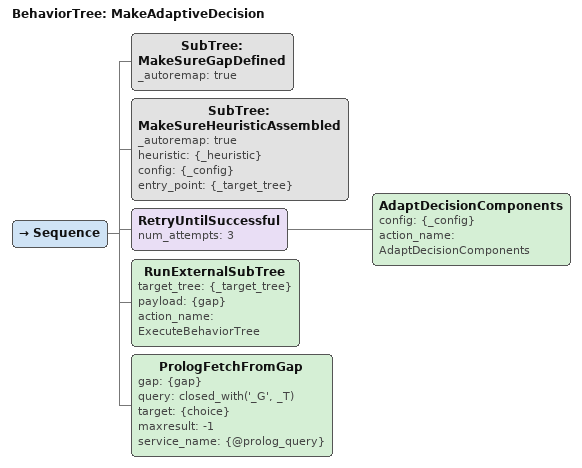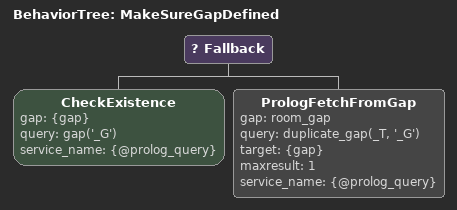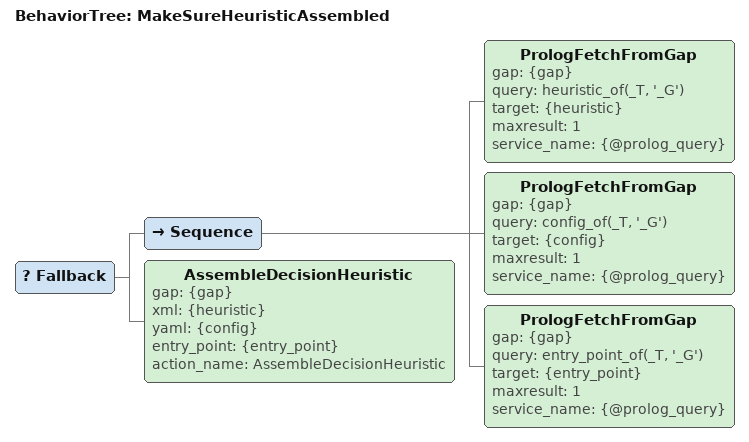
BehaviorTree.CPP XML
<?xml version="1.0" encoding="UTF-8"?>
<root BTCPP_format="4">
  <!-- Structure for Adaptive decision making -->
  <BehaviorTree ID="MakeAdaptiveDecision">
    <Sequence>
      <SubTree ID="MakeSureGapDefined" _autoremap="true" />
      <SubTree ID="MakeSureHeuristicAssembled" _autoremap="true"
                                               heuristic="{_heuristic}"
                                               config="{_config}"
                                               entry_point="{_target_tree}" />

      <!-- Setting ROS parameters may take a few tries, so give this a couple
           attempts before giving up.
      -->
      <RetryUntilSuccessful num_attempts="3">
        <AdaptDecisionComponents config="{_config}"
                                 action_name="AdaptDecisionComponents" />
      </RetryUntilSuccessful>

      <!-- TODO: should this take an xml file directly? -->
      <RunExternalSubTree target_tree="{_target_tree}"
                          payload="{gap}"
                          action_name="ExecuteBehaviorTree" />
      <PrologFetchFromGap gap="{gap}"
                          query="closed_with('_G', _T)"
                          target="{choice}"
                          maxresult="-1"
                          service_name="{@prolog_query}" />
    </Sequence>
  </BehaviorTree>

  <BehaviorTree ID="MakeSureGapDefined">
    <Fallback>
      <!-- Check if the GAP exists
          If {gap} is unset, this will fail and create a duplicate gap.
      -->
      <CheckExistence gap="{gap}"
                      query="gap('_G')"
                      service_name="{@prolog_query}" />

      <!-- Automatically defining a gap is out of scope for now.
          This just copies the predefined one with a new uuid
      -->
      <PrologFetchFromGap gap="room_gap"
                          query="duplicate_gap(_T, '_G')"
                          target="{gap}"
                          maxresult="1"
                          service_name="{@prolog_query}" />
    </Fallback>
  </BehaviorTree>

  <BehaviorTree ID="MakeSureHeuristicAssembled">
    <Fallback>
      <!-- NOTE: heuristic/config_of(_, room_gap) will not be predefined!
              But let it be reused in later iterations
      -->
      <Sequence>
        <PrologFetchFromGap gap="{gap}"
                            query="heuristic_of(_T, '_G')"
                            target="{heuristic}"
                            maxresult="1"
                            service_name="{@prolog_query}" />
        <PrologFetchFromGap gap="{gap}"
                            query="config_of(_T, '_G')"
                            target="{config}"
                            maxresult="1"
                            service_name="{@prolog_query}" />
        <PrologFetchFromGap gap="{gap}"
                            query="entry_point_of(_T, '_G')"
                            target="{entry_point}"
                            maxresult="1"
                            service_name="{@prolog_query}" />
      </Sequence>

      <AssembleDecisionHeuristic gap="{gap}"
                                 xml="{heuristic}"
                                 yaml="{config}"
                                 entry_point="{entry_point}"
                                 action_name="AssembleDecisionHeuristic" />
    </Fallback>
  </BehaviorTree>
</root>
